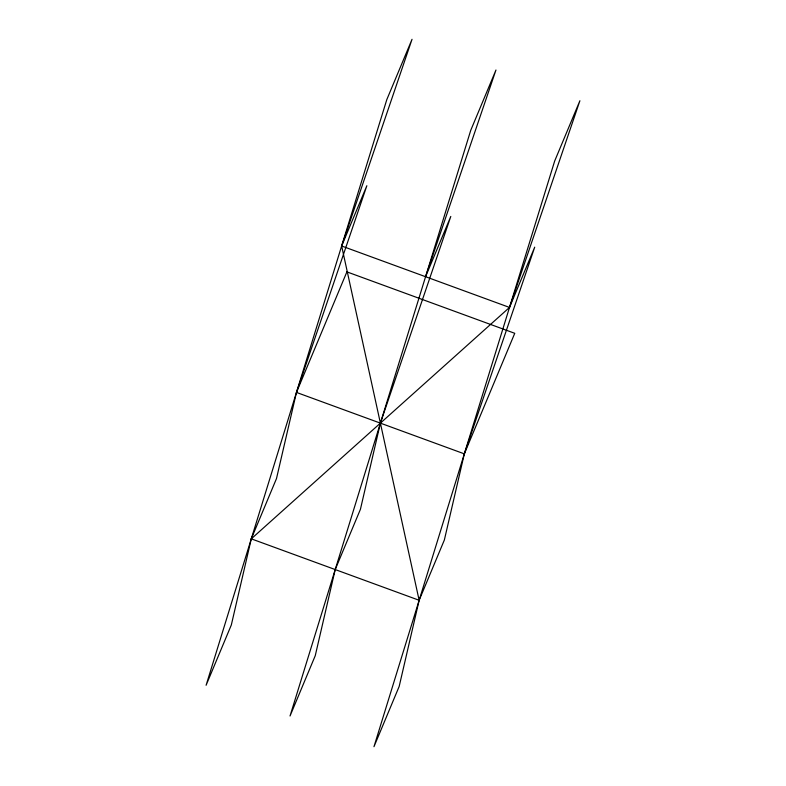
<?xml version="1.0" encoding="UTF-8"?>
<svg xmlns="http://www.w3.org/2000/svg" width="786" height="786" viewBox="0 0 786 786"><rect width="100%" height="100%" fill="white"/><g stroke="black" fill="none" stroke-linecap="round" stroke-linejoin="round"><path stroke-width="1.18" d="M251.284 538.842L231.32 624.988L206.099 685.264L386.82 99.576L412.031 39.3L341.645 245.998L419.144 600.278L399.18 686.424L373.969 746.7L554.68 161.012L579.901 100.736L509.505 307.434L251.284 538.842L419.144 600.278L444.355 540.002L464.33 453.856L534.716 247.158L509.505 307.434L341.645 245.998L366.856 185.722L296.46 392.42L276.495 478.566L251.284 538.842M335.209 569.555L315.245 655.711L290.034 715.987L470.755 130.289L495.966 70.013L425.57 276.711L450.791 216.445L380.395 423.133L360.43 509.289L335.209 569.555M346.891 271.868L296.46 392.42L464.33 453.856L514.751 333.303L346.891 271.868"/></g></svg>
